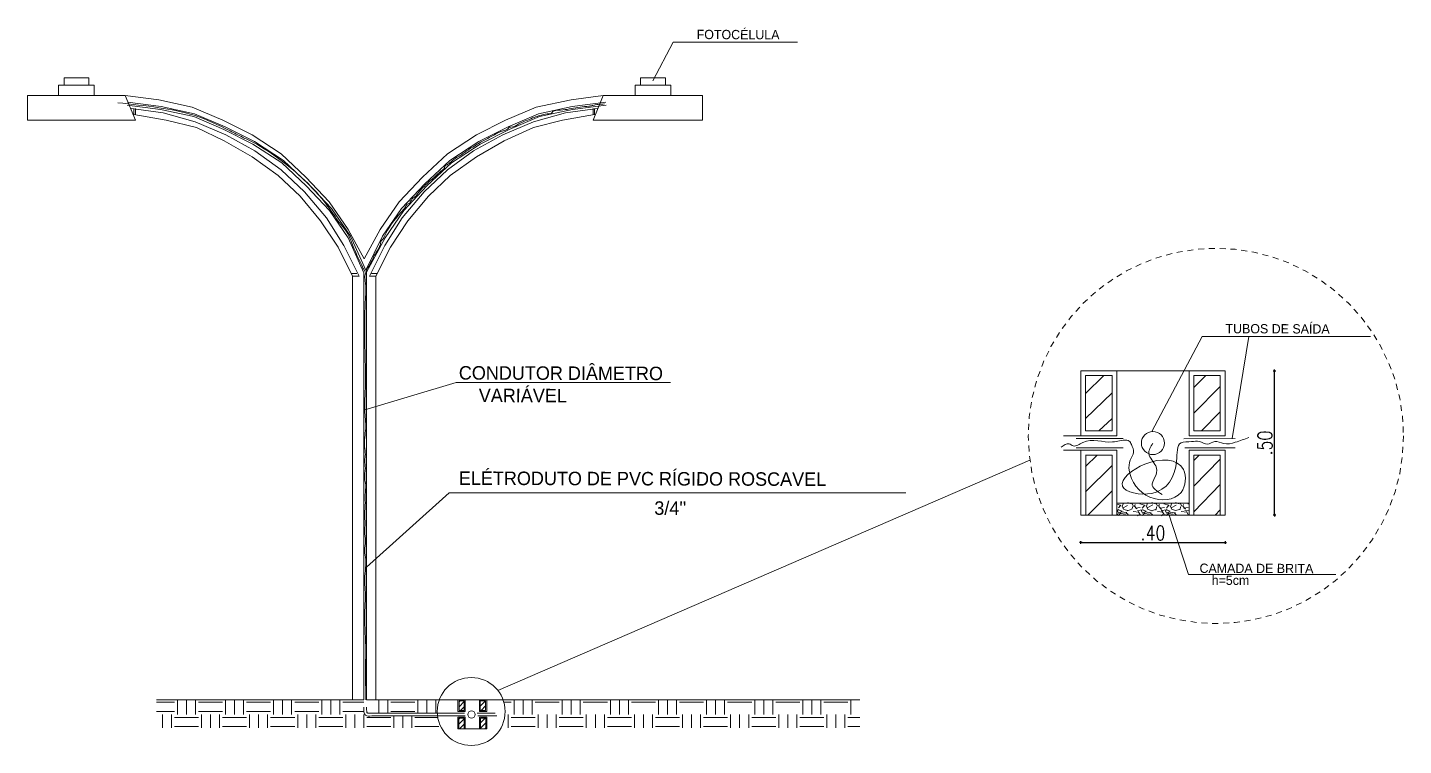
# Model space of a CAD drawing. Header units: millimetres. Extents: x 2181 to 2351, y -493 to -361.
# Drawn here: x 2322.6 to 2351.21, y -407.23 to -392.31 of the extents above; entities that cross this region are included whole.
import ezdxf

# ---------------------------------------------------------------- set-up
doc = ezdxf.new("R2010")
doc.units = ezdxf.units.MM
doc.header["$LTSCALE"] = 0.5
doc.header["$MEASUREMENT"] = 0
doc.header["$PDMODE"] = 34
doc.linetypes.add('HIDDEN', pattern=[0.375, 0.25, -0.125])
doc.layers.get('0').update_dxf_attribs({"linetype": 'CONTINUOUS'})
doc.layers.get('DEFPOINTS').update_dxf_attribs({"linetype": 'CONTINUOUS'})
for name, color, linetype in [('Folha', 7, 'CONTINUOUS'), ('hachuras_sólidas', 254, 'CONTINUOUS'), ('portas_textos', 3, 'CONTINUOUS'), ('TEXTO1', 6, 'CONTINUOUS')]:
    doc.layers.add(name, color=color, linetype=linetype)
doc.layers.add('P', color=250, linetype='CONTINUOUS', lineweight=0)
doc.styles.add('SIMPLEX', font='SIMPLEX', dxfattribs={"width": 0.8})
doc.dimstyles.new('Copy of COTA 50', dxfattribs={"dimtxt": 0.3, "dimasz": 0.02, "dimexe": 0.18, "dimexo": 0.063, "dimgap": 0.05, "dimtad": 1, "dimzin": 4, "dimdsep": 46, "dimtxsty": 'SIMPLEX', "dimblk": 'DIM', "dimcen": 0.09, "dimse1": 1, "dimse2": 1, "dimclrd": 250, "dimclre": 8, "dimclrt": 2, "dimaunit": 1, "dimadec": 4, "dimazin": 0, "dimtfac": 1, "dimtix": 1, "dimtmove": 2, "dimatfit": 3, "dimfxl": 1, "dimtolj": 1, "dimtzin": 0, "dimarcsym": 0})
pattern_1 = [(0, (-581658.8434212954, -9543558.524751224), (0.5, 0.5), [0.5, -0.5]), (0, (-581658.8434212954, -9543558.337251224), (0.5, 0.5), [0.5, -0.5]), (0, (-581658.8434212954, -9543558.149751224), (0.5, 0.5), [0.5, -0.5]), (90, (-581658.7809212954, -9543558.087251224), (-0.4999999999999999, 0.5), [0.5, -0.5]), (90, (-581658.5934212954, -9543558.087251224), (-0.4999999999999999, 0.5), [0.5, -0.5]), (90, (-581658.4059212954, -9543558.087251224), (-0.4999999999999999, 0.5), [0.5, -0.5])]
pattern_2 = [(45, (-581658.8434212954, -9543558.524751224), (-0.05303300858899106, 0.05303300858899106), [])]
pattern_3 = [(45, (-2918346.369876084, -47728235.36409432), (-0.2652321443071435, 0.2652321443071435), [])]
pattern_4 = [(45, (-2918387.451023861, -47728258.48577999), (-0.2652321443071435, 0.2652321443071435), [])]
pattern_5 = [(45, (-581658.8386124669, -9543558.164751224), (-0.05303300858899106, 0.05303300858899106), [])]

# ---------------------------------------------------------------- blocks, each defined once
blk = doc.blocks.new('DIM')
at = {"color": 1}
for p, q in [((-1.5, 0), (1.5, 0)), ((0, 1.5), (0, -1.5))]:
    blk.add_line(p, q, dxfattribs=at)
blk.add_circle((0, 0), 0.4, dxfattribs=at)
blk = doc.blocks.new('*D115')
at = {"layer": 'DEFPOINTS', "color": 0, "linetype": 'Continuous', "transparency": 16777216}
for p in [(2344.49838104365, -402.4471303833013), (2347.499140208686, -402.4471303833013), (2347.499140208686, -403.0150614430493)]:
    blk.add_point(p, dxfattribs=at)
at = {"layer": 'Folha', "color": 250, "linetype": 'Continuous', "lineweight": -2, "transparency": 16777216}
blk.add_line((2344.51838104365, -403.0150614430493), (2347.479140208686, -403.0150614430493), dxfattribs=at)
at = {"layer": 'Folha', "color": 250, "linetype": 'Continuous', "lineweight": -2, "transparency": 16777216, "xscale": 0.02, "yscale": 0.02, "zscale": 0.02, "rotation": 180}
blk.add_blockref('DIM', (2344.49838104365, -403.0150614430493), dxfattribs=at)
at = {"layer": 'Folha', "color": 250, "linetype": 'Continuous', "lineweight": -2, "transparency": 16777216, "xscale": 0.02, "yscale": 0.02, "zscale": 0.02}
blk.add_blockref('DIM', (2347.499140208686, -403.0150614430493), dxfattribs=at)
at = {"layer": 'Folha', "color": 2, "linetype": 'Continuous', "lineweight": 0, "transparency": 16777216, "insert": (2345.998760626168, -402.8150614430493), "char_height": 0.3, "attachment_point": 5, "style": 'SIMPLEX'}
blk.add_mtext('\\A1;.40', dxfattribs=at)
blk = doc.blocks.new('*D116')
at = {"layer": 'DEFPOINTS', "color": 0, "linetype": 'Continuous', "transparency": 16777216}
for p in [(2347.499140209384, -399.4463712175673), (2348.525215815502, -399.4463712175673), (2347.499140209384, -402.4471303833013)]:
    blk.add_point(p, dxfattribs=at)
at = {"layer": 'Folha', "color": 250, "linetype": 'Continuous', "lineweight": -2, "transparency": 16777216}
blk.add_line((2348.525215815502, -402.4271303833013), (2348.525215815502, -399.4663712175673), dxfattribs=at)
at = {"layer": 'Folha', "color": 250, "linetype": 'Continuous', "lineweight": -2, "transparency": 16777216, "xscale": 0.02, "yscale": 0.02, "zscale": 0.02}
for p, rotation in [((2348.525215815502, -399.4463712175673), 90), ((2348.525215815502, -402.4471303833013), 270)]:
    blk.add_blockref('DIM', p, dxfattribs=dict(at, rotation=rotation))
at = {"layer": 'Folha', "color": 2, "linetype": 'Continuous', "lineweight": 0, "transparency": 16777216, "insert": (2348.325215815502, -400.946750800434), "char_height": 0.3, "attachment_point": 5, "rotation": 90, "style": 'SIMPLEX'}
blk.add_mtext('\\A1;.50', dxfattribs=at)

msp = doc.modelspace()

# ---------------------------------------------------------------- hatches: boundary and pattern name
at = {"layer": 'hachuras_sólidas', "linetype": 'Continuous', "lineweight": 0}
h = msp.add_hatch(dxfattribs=at)
h.set_pattern_fill('ANSI31', color=256, scale=3.000759165251683)
h.set_pattern_definition(pattern_4)
h.paths.add_polyline_path([(2345.148545529326, -399.5463965230917), (2344.598406348942, -399.5463965230917), (2344.598406348709, -400.6966748883312), (2345.148545529559, -400.6966748883312)])
h = msp.add_hatch(dxfattribs=at)
h.set_pattern_fill('ANSI31', color=256, scale=3.000759165251683)
h.set_pattern_definition(pattern_4)
h.paths.add_polyline_path([(2346.848975723708, -399.5463965230917), (2347.399114904093, -399.5463965230917), (2347.399114904325, -400.6966748883312), (2346.848975723475, -400.6966748883312)])
h = msp.add_hatch(dxfattribs=at)
h.set_pattern_fill('ANSI31', color=256, scale=3.000759165251683)
h.set_pattern_definition(pattern_3)
h.paths.add_polyline_path([(2345.148545529326, -401.1968267237132), (2344.598406348942, -401.1968267237132), (2344.598406348942, -402.4471303833013), (2345.148545529326, -402.4471303833013)])
h = msp.add_hatch(dxfattribs=at)
h.set_pattern_fill('ANSI31', color=256, scale=3.000759165251683)
h.set_pattern_definition(pattern_3)
h.paths.add_polyline_path([(2346.848975723708, -401.1968267237132), (2347.399114904093, -401.1968267237132), (2347.399114904093, -402.4471303833013), (2346.848975723708, -402.4471303833013)])
h = msp.add_hatch(dxfattribs=at)
h.set_pattern_fill('ANSI31', color=256, scale=0.6)
h.set_pattern_definition(pattern_5)
h.paths.add_polyline_path([(2331.683301339513, -406.5043974028265), (2331.683301339513, -406.3043974017089), (2331.573301339527, -406.3043974017089), (2331.573301339527, -406.5043974028265)])
h = msp.add_hatch(dxfattribs=at)
h.set_pattern_fill('ANSI31', color=256, scale=0.6)
h.set_pattern_definition(pattern_5)
h.paths.add_polyline_path([(2332.013683682429, -406.5043974028265), (2332.013683682429, -406.3043974017089), (2332.123683682416, -406.3043974017089), (2332.123683682416, -406.5043974028265)])
h = msp.add_hatch(dxfattribs=at)
h.set_pattern_fill('ANSI31', color=256, scale=0.6)
h.set_pattern_definition(pattern_2)
h.paths.add_polyline_path([(2331.678492511046, -406.8843974017834), (2331.678492511046, -406.6643974011129), (2331.56849251106, -406.6643974011129), (2331.56849251106, -406.8843974017834)])
h = msp.add_hatch(dxfattribs=at)
h.set_pattern_fill('ANSI31', color=256, scale=0.6)
h.set_pattern_definition(pattern_2)
h.paths.add_polyline_path([(2332.018492510897, -406.8843974017834), (2332.018492510897, -406.6643974011129), (2332.128492510883, -406.6643974011129), (2332.128492510883, -406.8843974017834)])
at = {"layer": 'portas_textos', "linetype": 'Continuous', "lineweight": 0}
h = msp.add_hatch(dxfattribs=at)
h.set_pattern_fill('GRAVEL', color=30, scale=0.5001265275419471)
h.set_pattern_definition([(228.012787504, (-2918387.090932761, -47728257.98565347), (-4.001012220335608, -4.501138747877526), [0.06728502250938338, -6.661229255008423]), (184.969740728, (-2918387.135944149, -47728258.03566612), (6.001518330503353, 0.5001265275419647), [0.1154632111605542, -11.43085428459396]), (132.510447078, (-2918387.25097325, -47728258.04566864), (5.00126527541953, -5.501391802961351), [0.08141459716549841, -8.060055420040163]), (267.273689006, (-2918387.446022596, -47728258.17070027), (0.5001265275419592, 10.00253055083895), [0.1051456008973638, -10.40941250915267]), (292.833654178, (-2918387.451023861, -47728258.27572685), (-2.50063263770973, 6.001518330503379), [0.10310358428541, -10.20726891185872]), (357.273689006, (-2918387.411013739, -47728258.37075088), (-10.00253055083895, 0.50012652754196), [0.1051456008973638, -10.40941250915267]), (37.69424046669999, (-2918387.305987169, -47728258.37575216), (-6.501644858045312, -5.001265275419457), [0.13904967832596, -13.76590692588736]), (72.2553283749, (-2918387.195959332, -47728258.29073065), (3.500885692793644, 11.00278360592284), [0.1312772119614305, -12.99644873378993]), (121.429565615, (-2918387.155949209, -47728258.16569901), (-4.001012220335586, 6.501644858045306), [0.1055016909849736, -10.4446789653009]), (175.236358309, (-2918387.210963128, -47728258.07567624), (5.501391802961411, -0.5001265275419662), [0.1204464718809822, -5.901874410878346]), (222.397437798, (-2918387.330993494, -47728258.0656737), (-6.001518330503347, -5.501391802961405), [0.1557634067498843, -15.42058877354674]), (138.814074834, (-2918386.950897334, -47728258.17570154), (-3.500885692793646, 3.000759165251683), [0.05316395000423648, -5.263253962583333]), (171.46923439, (-2918386.990907456, -47728258.14069269), (6.501644858045312, -1.000253055083892), [0.1011440885505008, -10.01328898070405]), (225, (-2918387.090932761, -47728258.12568889), (-5.552519861028972e-17, -0.5001265275419137), [0.07072839365150971, -0.6365573245008758]), (203.198590514, (-2918387.125941618, -47728258.0656737), (2.50063263770973, 1.000253055083882), [0.03808863608453961, -3.770761521898522]), (291.801409486, (-2918387.160950475, -47728258.0806775), (-0.500126527541789, 1.500379582625893), [0.05386512739585032, -2.639398647837427]), (30.9637565321, (-2918387.140945414, -47728258.13069015), (1.500379582625868, 1.000253055083884), [0.08748663333638518, -2.828727090096728]), (161.565051177, (-2918387.065926435, -47728258.08567876), (1.0002530550839, -0.5001265275419354), [0.06326150459530835, -1.518277440708185]), (16.389540334, (-2918387.451023861, -47728258.0806775), (5.001265275419454, 1.500379582625863), [0.08862242068043294, -8.773642226409859]), (70.3461759419, (-2918387.366002352, -47728258.05567118), (-2.000506110168399, -5.501391802963116), [0.07434930971091339, -7.360566031085601]), (293.198590514, (-2918387.065926435, -47728257.98565347), (-1.00025305508388, 2.500632637709731), [0.07617677204255169, -3.73267338594051]), (343.610459666, (-2918387.035918843, -47728258.05567118), (-5.001265275419454, 1.500379582625863), [0.08862242068043293, -8.773642226409654]), (339.44395478, (-2918387.451023861, -47728258.39075594), (-2.500632637709754, 1.000253055083906), [0.08546162102636783, -4.187621303424659]), (294.775140569, (-2918387.371003617, -47728258.42076354), (-2.500632637709738, 5.50139180296142), [0.07160711596040091, -7.089115014382775]), (66.8014094864, (-2918387.060925169, -47728258.48577999), (1.000253055083885, 2.500632637709721), [0.07617677204255167, -3.73267338594051]), (17.3540246363, (-2918387.030917578, -47728258.41576227), (-6.501644858045301, -2.00050611016777), [0.08383670993838414, -8.299811585277483]), (69.44395478040002, (-2918387.305987169, -47728258.48577999), (-1.000253055083898, -2.500632637709713), [0.04273081051318391, -4.230352113937842]), (101.309932474, (-2918387.090932761, -47728258.48577999), (-0.5001265275419291, 2.000506110167795), [0.02550145163936388, -2.524653471562431]), (165.963756532, (-2918387.095934026, -47728258.46077367), (1.500379582625821, -0.5001265275419478), [0.1031035842854101, -1.958970914943438]), (186.009005957, (-2918387.195959332, -47728258.43576733), (5.001265275419494, 0.5001265275419386), [0.095549173086889, -9.459354719479252]), (303.690067526, (-2918387.140945414, -47728258.17570154), (-0.5001265275419408, 1.000253055083887), [0.07212924805515461, -1.731102591217093]), (353.157226587, (-2918387.100935292, -47728258.23571672), (8.502150968213108, -1.000253055083921), [0.1259288588758971, -12.4669353352397]), (60.9453959009, (-2918386.97590366, -47728258.25072052), (-2.000506110167776, -3.500885692793618), [0.05149102676960871, -5.097626724498427]), (90, (-2918386.950897334, -47728258.20570914), (-0.5001265275419471, 0.5001265275419471), [0.03000759165251683, -0.4701189358894303]), (120.256437164, (-2918387.205961862, -47728258.42076354), (2.000506110167793, -3.500885692793634), [0.06947957771223745, -6.878500193802287]), (48.01278750419998, (-2918387.240970719, -47728258.36074836), (4.001012220335577, 4.501138747877512), [0.1345700450187668, -6.59394423249904]), (0, (-2918387.150947945, -47728258.26072305), (0.5001265275419471, 0.5001265275419471), [0.1300328971609063, -0.3700936303810408]), (325.3048464690001, (-2918387.020915048, -47728258.26072305), (5.001265275419541, -3.500885692793542), [0.07907700577576733, -7.828617720741704]), (254.054604099, (-2918386.955898598, -47728258.30573443), (-0.5001265275419661, -2.000506110167791), [0.07281942266316259, -3.568156656386483]), (207.645975364, (-2918386.97590366, -47728258.37575216), (-9.50240402329697, -5.001265275419495), [0.1185624952517317, -11.73770662600877]), (175.42607874, (-2918387.080930231, -47728258.43076607), (-6.501644858045289, 0.5001265275419478), [0.1254312329809928, -12.41767826561158])])
h.paths.add_polyline_path([(2346.748950417252, -402.1970671166962), (2345.248570835084, -402.1970671166962), (2345.248570835084, -402.4471303833013), (2346.748950417252, -402.4471303833013)])
h = msp.add_hatch(dxfattribs=at)
h.set_pattern_fill('EARTH', color=30, scale=2)
h.set_pattern_definition(pattern_1)
h.paths.add_polyline_path([(2329.46587113082, -406.2843974040186), (2325.282307762425, -406.2843974021559), (2325.28230776161, -406.8669454579538), (2329.465871130471, -406.8669454598164)])
h = msp.add_hatch(dxfattribs=at)
h.set_pattern_fill('EARTH', color=30, scale=2)
h.set_pattern_definition(pattern_1)
edge = h.paths.add_edge_path()
edge.add_line((2331.126840061514, -406.6201580887025), (2329.757983461028, -406.6201580887025))
edge.add_spline(control_points=[(2329.757983461028, -406.6201580887025), (2329.707607636699, -406.6230999430006), (2329.591469922458, -406.6298821692651), (2329.592011690145, -406.5079540995246), (2329.592318461049, -406.4389134750998)], knot_values=[0, 0, 0, 0, 0.130088223065849, 0.2999087179862865, 0.2999087179862865, 0.2999087179862865, 0.2999087179862865], degree=3, periodic=0)
edge.add_line((2329.592318461049, -406.4389135700947), (2329.592318461049, -406.2843974040186))
edge.add_line((2329.592318461049, -406.2843974040186), (2329.46587113082, -406.2843974040186))
edge.add_line((2329.46587113082, -406.2843974040186), (2329.465871130471, -406.8669454598164))
edge.add_line((2329.465871130471, -406.8669454598164), (2331.207668548106, -406.8669454598164))
edge.add_arc((2331.826694884692, -406.5275699601805), 0.7059527853270992, 187.5362496415866, 208.733351070034, ccw=False)
h = msp.add_hatch(dxfattribs=at)
h.set_pattern_fill('EARTH', color=30, scale=2)
h.set_pattern_definition(pattern_1)
h.paths.add_polyline_path([(2331.163945729966, -406.2843974021559), (2329.845995848887, -406.2843974021559), (2329.845995848887, -406.5602601387834), (2331.121499388833, -406.5602601387834, -0.01158127548977881), (2331.120742099365, -406.5275699601805, -0.08814311307723101)])
h.paths.add_polyline_path([(2331.126840061514, -406.6201580887025), (2329.845995848887, -406.6201580887025), (2329.845995848887, -406.8669454598164), (2331.207668548106, -406.8669454598164, -0.09275443898031416)])
h = msp.add_hatch(dxfattribs=at)
h.set_pattern_fill('EARTH', color=30, scale=2)
h.set_pattern_definition(pattern_1)
edge = h.paths.add_edge_path()
edge.add_line((2339.906212690641, -406.2843974021559), (2332.489444039418, -406.2843974021559))
edge.add_arc((2331.826694884692, -406.5275699601805), 0.7059527853270993, 0.26647234547368726, 20.14884097799262, ccw=False)
edge.add_spline(control_points=[(2332.53264003492, -406.5242867128288), (2332.579468019429, -406.5159463187044), (2332.619641572941, -406.511172878865), (2332.648038232239, -406.5150201798713)], knot_values=[25.34262228788284, 25.34262228788284, 25.34262228788284, 25.34262228788284, 25.46521105242738, 25.46521105242738, 25.46521105242738, 25.46521105242738], degree=3, periodic=0)
edge.add_spline(control_points=[(2332.656873925594, -406.516586763162), (2332.654298851039, -406.5160092220938), (2332.651600681134, -406.515523202095), (2332.648784523137, -406.5151236647105)], knot_values=[25.46628890382761, 25.46628890382761, 25.46628890382761, 25.46628890382761, 25.47853578277077, 25.47853578277077, 25.47853578277077, 25.47853578277077], degree=3, periodic=0)
edge.add_spline(control_points=[(2332.671218656358, -406.5213854567444), (2332.669637986814, -406.5206297555303), (2332.667977420619, -406.5199349907523), (2332.666239318327, -406.5192988359665)], knot_values=[25.494380277745, 25.494380277745, 25.494380277745, 25.494380277745, 25.50384922478235, 25.50384922478235, 25.50384922478235, 25.50384922478235], degree=3, periodic=0)
edge.add_spline(control_points=[(2332.68205889932, -406.5287214529997), (2332.680836452992, -406.5275477928406), (2332.679515043163, -406.5264512219762), (2332.678097576141, -406.5254288719332)], knot_values=[25.51879636513091, 25.51879636513091, 25.51879636513091, 25.51879636513091, 25.5289449072251, 25.5289449072251, 25.5289449072251, 25.5289449072251], degree=3, periodic=0)
edge.add_spline(control_points=[(2332.689346741308, -406.5390596979594), (2332.688510839018, -406.5371943333482), (2332.687526576459, -406.535446648795), (2332.68639874878, -406.5338119150435)], knot_values=[25.54242224632289, 25.54242224632289, 25.54242224632289, 25.54242224632289, 25.55441401098456, 25.55441401098456, 25.55441401098456, 25.55441401098456], degree=3, periodic=0)
edge.add_spline(control_points=[(2332.692576905019, -406.5520689499861), (2332.692437287775, -406.5504709066188), (2332.692225635639, -406.5489308678841), (2332.691943422082, -406.5474473809188)], knot_values=[25.57092683505309, 25.57092683505309, 25.57092683505309, 25.57092683505309, 25.57901879415059, 25.57901879415059, 25.57901879415059, 25.57901879415059], degree=3, periodic=0)
edge.add_spline(control_points=[(2332.691247909568, -406.5717442420607), (2332.691963909432, -406.5678936423099), (2332.692441607714, -406.5642361187672), (2332.692653368, -406.5607940604275)], knot_values=[25.59287283355366, 25.59287283355366, 25.59287283355366, 25.59287283355366, 25.60834317974189, 25.60834317974189, 25.60834317974189, 25.60834317974189], degree=3, periodic=0)
edge.add_spline(control_points=[(2332.689915035042, -406.5780165133363), (2332.690423336118, -406.5758738958573), (2332.690868993062, -406.5737820317333), (2332.691247909568, -406.5717442420607)], knot_values=[25.60834317974189, 25.60834317974189, 25.60834317974189, 25.60834317974189, 25.61653029155058, 25.61653029155058, 25.61653029155058, 25.61653029155058], degree=3, periodic=0)
edge.add_spline(control_points=[(2332.663262790773, -406.6472565804904), (2332.673624006804, -406.625204381842), (2332.682425007928, -406.6044162971264), (2332.687653254607, -406.5865229212975)], knot_values=[25.62705341483847, 25.62705341483847, 25.62705341483847, 25.62705341483847, 25.69165668842364, 25.69165668842364, 25.69165668842364, 25.69165668842364], degree=3, periodic=0)
edge.add_spline(control_points=[(2332.687653254607, -406.5865229212975), (2332.688504875294, -406.5836082988715), (2332.689261701313, -406.5807704788929), (2332.689915035042, -406.5780165133363)], knot_values=[25.61653029155057, 25.61653029155057, 25.61653029155057, 25.61653029155057, 25.62705341483847, 25.62705341483847, 25.62705341483847, 25.62705341483847], degree=3, periodic=0)
edge.add_spline(control_points=[(2332.689915035042, -406.5780165133363), (2332.690423336118, -406.5758738958573), (2332.690868993062, -406.5737820317333), (2332.691247909568, -406.5717442420607)], knot_values=[25.60834317974189, 25.60834317974189, 25.60834317974189, 25.60834317974189, 25.61653029155058, 25.61653029155058, 25.61653029155058, 25.61653029155058], degree=3, periodic=0)
edge.add_spline(control_points=[(2332.691247909568, -406.5717442420607), (2332.691963909432, -406.5678936423099), (2332.692441607714, -406.5642361187672), (2332.692653368, -406.5607940604275)], knot_values=[25.59287283355366, 25.59287283355366, 25.59287283355366, 25.59287283355366, 25.60834317974189, 25.60834317974189, 25.60834317974189, 25.60834317974189], degree=3, periodic=0)
edge.add_spline(control_points=[(2332.692653368, -406.5607940604275), (2332.692672332405, -406.5604858019685), (2332.692689164081, -406.5601792720443), (2332.692703842889, -406.5598744855558)], knot_values=[25.59148736319791, 25.59148736319791, 25.59148736319791, 25.59148736319791, 25.59287283355366, 25.59287283355366, 25.59287283355366, 25.59287283355366], degree=3, periodic=0)
edge.add_spline(control_points=[(2332.692703842889, -406.5598744855558), (2332.692717563134, -406.5595896032935), (2332.692831556784, -406.5568613441026), (2332.692769691819, -406.5542755679523), (2332.692576905019, -406.5520689499861)], knot_values=[25.57901879415059, 25.57901879415059, 25.57901879415059, 25.57901879415059, 25.5803137884163, 25.59148736319791, 25.59148736319791, 25.59148736319791, 25.59148736319791], degree=3, periodic=0)
edge.add_spline(control_points=[(2332.692576905019, -406.5520689499861), (2332.692437287775, -406.5504709066188), (2332.692225635639, -406.5489308678841), (2332.691943422082, -406.5474473809188)], knot_values=[25.57092683505309, 25.57092683505309, 25.57092683505309, 25.57092683505309, 25.57901879415059, 25.57901879415059, 25.57901879415059, 25.57901879415059], degree=3, periodic=0)
edge.add_spline(control_points=[(2332.691943422082, -406.5474473809188), (2332.691787142545, -406.5466258799022), (2332.691609225125, -406.5458217201119), (2332.691409919998, -406.5450346575415)], knot_values=[25.56644580816763, 25.56644580816763, 25.56644580816763, 25.56644580816763, 25.57092683505309, 25.57092683505309, 25.57092683505309, 25.57092683505309], degree=3, periodic=0)
edge.add_spline(control_points=[(2332.691409919998, -406.5450346575415), (2332.690926625748, -406.5431261112278), (2332.690317569073, -406.5413180862849), (2332.689586317056, -406.5396070623135)], knot_values=[25.55557978957243, 25.55557978957243, 25.55557978957243, 25.55557978957243, 25.56644580816763, 25.56644580816763, 25.56644580816763, 25.56644580816763], degree=3, periodic=0)
edge.add_spline(control_points=[(2332.689586317056, -406.5396070623135), (2332.68950786349, -406.5394234911835), (2332.68942800351, -406.5392410395032), (2332.689346741308, -406.5390596979594)], knot_values=[25.55441401098456, 25.55441401098456, 25.55441401098456, 25.55441401098456, 25.55557978957243, 25.55557978957243, 25.55557978957243, 25.55557978957243], degree=3, periodic=0)
edge.add_spline(control_points=[(2332.689346741308, -406.5390596979594), (2332.688510839018, -406.5371943333482), (2332.687526576459, -406.535446648795), (2332.68639874878, -406.5338119150435)], knot_values=[25.54242224632289, 25.54242224632289, 25.54242224632289, 25.54242224632289, 25.55441401098456, 25.55441401098456, 25.55441401098456, 25.55441401098456], degree=3, periodic=0)
edge.add_spline(control_points=[(2332.68639874878, -406.5338119150435), (2332.686309661605, -406.5336827871686), (2332.686219678732, -406.5335543633735), (2332.686128802487, -406.5334266417956)], knot_values=[25.54147501618061, 25.54147501618061, 25.54147501618061, 25.54147501618061, 25.54242224632288, 25.54242224632288, 25.54242224632288, 25.54242224632288], degree=3, periodic=0)
edge.add_spline(control_points=[(2332.686128802487, -406.5334266417956), (2332.68507464836, -406.5319450975692), (2332.683900280745, -406.5305580695456), (2332.682609388028, -406.5292619162535)], knot_values=[25.53048726599475, 25.53048726599475, 25.53048726599475, 25.53048726599475, 25.54147501618062, 25.54147501618062, 25.54147501618062, 25.54147501618062], degree=3, periodic=0)
edge.add_spline(control_points=[(2332.682609388028, -406.5292619162535), (2332.682428184437, -406.529079974938), (2332.682244684785, -406.5288998236244), (2332.68205889932, -406.5287214529997)], knot_values=[25.5289449072251, 25.5289449072251, 25.5289449072251, 25.5289449072251, 25.53048726599474, 25.53048726599474, 25.53048726599474, 25.53048726599474], degree=3, periodic=0)
edge.add_spline(control_points=[(2332.68205889932, -406.5287214529997), (2332.680836452992, -406.5275477928406), (2332.679515043163, -406.5264512219762), (2332.678097576141, -406.5254288719332)], knot_values=[25.51879636513091, 25.51879636513091, 25.51879636513091, 25.51879636513091, 25.5289449072251, 25.5289449072251, 25.5289449072251, 25.5289449072251], degree=3, periodic=0)
edge.add_spline(control_points=[(2332.678097576141, -406.5254288719332), (2332.67772683269, -406.5251614724582), (2332.677349517942, -406.5248991505539), (2332.676965683937, -406.5246418540662)], knot_values=[25.51614197816198, 25.51614197816198, 25.51614197816198, 25.51614197816198, 25.51879636513091, 25.51879636513091, 25.51879636513091, 25.51879636513091], degree=3, periodic=0)
edge.add_spline(control_points=[(2332.676965683937, -406.5246418540662), (2332.67555253767, -406.5236945797985), (2332.67405102484, -406.5228154336398), (2332.672463740577, -406.522001854453)], knot_values=[25.50636942993017, 25.50636942993017, 25.50636942993017, 25.50636942993017, 25.51614197816198, 25.51614197816198, 25.51614197816198, 25.51614197816198], degree=3, periodic=0)
edge.add_spline(control_points=[(2332.672463740577, -406.522001854453), (2332.672054401837, -406.5217920423781), (2332.67163935898, -406.5215865907555), (2332.671218656358, -406.5213854567444)], knot_values=[25.50384922478235, 25.50384922478235, 25.50384922478235, 25.50384922478235, 25.50636942993018, 25.50636942993018, 25.50636942993018, 25.50636942993018], degree=3, periodic=0)
edge.add_spline(control_points=[(2332.671218656358, -406.5213854567444), (2332.669637986814, -406.5206297555303), (2332.667977420619, -406.5199349907523), (2332.666239318327, -406.5192988359665)], knot_values=[25.494380277745, 25.494380277745, 25.494380277745, 25.494380277745, 25.50384922478235, 25.50384922478235, 25.50384922478235, 25.50384922478235], degree=3, periodic=0)
edge.add_spline(control_points=[(2332.666239318327, -406.5192988359665), (2332.665501016081, -406.5190286108589), (2332.664748723741, -406.5187689618504), (2332.663982622214, -406.5185197101271)], knot_values=[25.49035810609016, 25.49035810609016, 25.49035810609016, 25.49035810609016, 25.494380277745, 25.494380277745, 25.494380277745, 25.494380277745], degree=3, periodic=0)
edge.add_spline(control_points=[(2332.663982622214, -406.5185197101271), (2332.661730828468, -406.5177870870864), (2332.659359731484, -406.5171442826575), (2332.656873925594, -406.516586763162)], knot_values=[25.47853578277077, 25.47853578277077, 25.47853578277077, 25.47853578277077, 25.49035810609016, 25.49035810609016, 25.49035810609016, 25.49035810609016], degree=3, periodic=0)
edge.add_spline(control_points=[(2332.656873925594, -406.516586763162), (2332.654298851039, -406.5160092220938), (2332.651600681134, -406.515523202095), (2332.648784523137, -406.5151236647105)], knot_values=[25.46628890382761, 25.46628890382761, 25.46628890382761, 25.46628890382761, 25.47853578277077, 25.47853578277077, 25.47853578277077, 25.47853578277077], degree=3, periodic=0)
edge.add_spline(control_points=[(2332.648784523137, -406.5151236647105), (2332.648536672239, -406.5150884998327), (2332.648287907481, -406.5150540073698), (2332.648038232239, -406.5150201798713)], knot_values=[25.46521105242738, 25.46521105242738, 25.46521105242738, 25.46521105242738, 25.46628890382761, 25.46628890382761, 25.46628890382761, 25.46628890382761], degree=3, periodic=0)
edge.add_spline(control_points=[(2332.648038232239, -406.5150201798713), (2332.619641572941, -406.511172878865), (2332.579468019429, -406.5159463187044), (2332.53264003492, -406.5242867128288)], knot_values=[25.34262228788283, 25.34262228788283, 25.34262228788283, 25.34262228788283, 25.46521105242737, 25.46521105242737, 25.46521105242737, 25.46521105242737], degree=3, periodic=0)
edge.add_arc((2331.826694884692, -406.5275699601805), 0.7059527853270992, -28.73335107003402, 0.26647234547368726, ccw=False)
edge.add_line((2332.445721221278, -406.8669454598164), (2339.906212690641, -406.8669454598164))
edge.add_line((2339.906212690641, -406.8669454598164), (2339.906212690641, -406.2843974021559))

# ---------------------------------------------------------------- linework, layer by layer
at = {"layer": 'Folha', "color": 1, "linetype": 'Continuous', "lineweight": 0}
for p, q in [((2335.603571605758, -393.4172553004062), (2336.02642483288, -392.6165416569745)), ((2336.02642483288, -392.6165416569745), (2338.611874986445, -392.6165416569745)), ((2345.975198961078, -400.7074451458936), (2347.018915291509, -398.7310669322794)), ((2347.018915291509, -398.7310669322794), (2350.520118695782, -398.7310669322794)), ((2347.647949564253, -400.8552847163116), (2347.989811648364, -398.7310669304168)), ((2344.49838104365, -399.4463712175673), (2344.498381043534, -400.7966748879587)), ((2345.248570835084, -399.4463712175673), (2344.49838104365, -399.4463712175673)), ((2345.248570835084, -399.4463712175673), (2345.248570835084, -400.7966748879587)), ((2345.248570835084, -399.4463712175673), (2346.748950417252, -399.4463712175673)), ((2347.499140208686, -399.4463712175673), (2346.748950417252, -399.4463712175673)), ((2346.748950417951, -399.4463712175673), (2346.748950417951, -400.7966748879587)), ((2347.499140209384, -399.4463712175673), (2347.499140209501, -400.7966748879587)), ((2345.248570835084, -400.7966748879587), (2344.141687923443, -400.7966748879587)), ((2346.748950417951, -400.7966748879587), (2347.499140209617, -400.7966748879587)), ((2345.248570835084, -401.0968267240858), (2344.141687923443, -401.0968267240858)), ((2344.498381043767, -401.0968267240858), (2344.49838104365, -402.4471303833013)), ((2345.248570835084, -401.0968267240858), (2345.248570835084, -402.4471303833013)), ((2346.748950417951, -401.0968267240858), (2346.748950417951, -402.4471303833013)), ((2346.748950417951, -401.0968267240858), (2347.499140209151, -401.0968267240858)), ((2347.499140209268, -401.0968267240858), (2347.499140209384, -402.4471303833013)), ((2332.381944150437, -406.0916025446093), (2343.440048046961, -401.3022196715089)), ((2329.653571606736, -403.5303435542917), (2331.365683079935, -401.98022749399)), ((2331.365683079935, -401.98022749399), (2340.859740779973, -401.98022749399)), ((2345.248570835084, -402.1970671166962), (2346.748950417951, -402.1970671166962)), ((2346.312015620741, -402.3813007672613), (2346.734446925559, -403.6795842771714)), ((2344.49838104365, -402.4471303833013), (2347.499140208686, -402.4471303833013)), ((2346.734446925559, -403.6795842771714), (2349.800595161254, -403.6795842771714)), ((2329.592318461166, -406.2843974040186), (2325.282307762425, -406.2843974021559)), ((2339.907397225505, -406.2843974021559), (2329.652317875769, -406.2843974021559)), ((2331.548492511041, -406.2843974021559), (2331.548492511041, -406.5243974005168)), ((2331.698492511065, -406.2843974021559), (2331.698492511181, -406.5243974005168)), ((2331.998492510995, -406.5243974023795), (2331.998492510995, -406.2843974021559)), ((2332.148492511018, -406.5243974005168), (2332.148492511018, -406.2843974021559)), ((2331.698492511065, -406.5243974005168), (2331.548492511041, -406.5243974005168)), ((2331.698492511065, -406.5243974005168), (2331.548492510925, -406.5243974005168)), ((2331.548492511041, -406.6443974015599), (2331.548492511041, -406.8843974017834)), ((2331.698492511065, -406.6443974015599), (2331.548492511041, -406.6443974015599)), ((2331.698492511065, -406.6443974015599), (2331.548492510925, -406.6443974015599)), ((2331.698492511181, -406.6443974015599), (2331.698492511065, -406.8843974017834)), ((2331.998492510878, -406.5243974005168), (2332.148492510902, -406.5243974005168)), ((2331.998492510878, -406.5243974005168), (2332.148492511018, -406.5243974005168)), ((2331.998492510995, -406.8843974017834), (2331.998492510995, -406.6443974015599)), ((2331.998492510878, -406.6443974015599), (2332.148492510902, -406.6443974015599)), ((2331.998492510878, -406.6443974015599), (2332.148492511018, -406.6443974015599)), ((2332.148492511018, -406.8843974017834), (2332.148492511018, -406.6443974034225)), ((2331.548492511041, -406.8843974017834), (2332.148492511018, -406.8843974017834))]:
    msp.add_line(p, q, dxfattribs=at)
at = {"layer": 'Folha', "color": 3, "linetype": 'Continuous', "lineweight": 0}
for p, q in [((2329.59231846105, -406.2843974021559), (2329.592318461049, -397.4080946141219)), ((2329.652318111567, -406.2843974021559), (2329.652318461105, -397.3926832073664)), ((2345.377572918293, -400.8550846775358), (2344.399085430178, -400.8550846775358)), ((2347.709590016497, -400.8550846775358), (2346.640643316769, -400.8585536678618)), ((2345.377572918293, -401.0450846770143), (2344.399085430178, -401.0450846770143)), ((2347.709590016497, -401.0450846770143), (2346.66103098889, -401.0450846770143))]:
    msp.add_line(p, q, dxfattribs=at)
for points in [[(2329.592318461049, -397.4080946141219), (2329.267818656639, -396.6821467870211), (2328.878159270511, -396.1126446065789), (2328.397751366259, -395.6022112065291), (2327.887838795554, -395.1222934958821), (2327.2891243049, -394.7331290741747), (2326.687668743782, -394.432401295129), (2326.058203798026, -394.1626306020951), (2325.369319860247, -394.0128732261544), (2324.67486113939, -393.9222916526085)], [(2329.634275976807, -397.3525201616173), (2329.318985127151, -396.6506744169926), (2328.925045732647, -396.0749168408399), (2328.44019724825, -395.5597653252369), (2327.925045732647, -395.0749168408399), (2327.318985127151, -394.6809774463361), (2326.712924521655, -394.377947143588), (2326.076560884952, -394.1052198701834), (2325.3795911877, -393.9537047197407), (2324.682621490449, -393.862795627985)], [(2329.634275977156, -397.3525201616173), (2329.985651795059, -396.6506744169926), (2330.379591189563, -396.0749168408399), (2330.86443967396, -395.5597653252369), (2331.379591189563, -395.0749168408399), (2331.985651795059, -394.6809774463361), (2332.591712400555, -394.377947143588), (2333.228076037258, -394.1052198701834), (2333.92504573451, -393.9537047197407), (2334.622015431762, -393.862795627985)], [(2329.652318461105, -397.3926832073664), (2330.036818265571, -396.6821467870211), (2330.426477651699, -396.1126446065789), (2330.906885555951, -395.6022112065291), (2331.416798126656, -395.1222934958821), (2332.01551261731, -394.7331290741747), (2332.616968178429, -394.432401295129), (2333.246433124184, -394.1626306020951), (2333.935317061963, -394.0128732261544), (2334.62977578282, -393.9222916526085)]]:
    msp.add_lwpolyline(points, dxfattribs=at)
at = {"layer": 'Folha', "color": 1, "linetype": 'Continuous', "lineweight": 0}
for centre, radius in [((2345.998760626168, -400.9467508060222), 0.2404627857639174), ((2331.826694884692, -406.5275699601805), 0.7059527853270993), ((2331.832185238954, -406.5905051560437), 0.07680215279106051)]:
    msp.add_circle(centre, radius, dxfattribs=at)
at = {"layer": 'Folha', "color": 3, "linetype": 'Continuous', "lineweight": 0}
msp.add_spline([(2329.757983461028, -406.6201580887025), (2329.628808907122, -406.6047671691811), (2329.592318461049, -406.4389134750998)], degree=3, dxfattribs=at)
for points, knots in [([(2329.664806355961, -406.5567581852263), (2329.664190374087, -406.556110673893), (2329.656749704509, -406.5416396291291), (2329.652213283704, -406.4938606278336), (2329.652192869113, -406.4673119888937), (2329.652317868784, -406.4391800736373)], [0.1423641239747392, 0.1423641239747392, 0.1423641239747392, 0.1423641239747392, 0.2307121272153609, 0.2307121272153609, 0.2999087179862865, 0.2999087179862865, 0.2999087179862865, 0.2999087179862865]), ([(2329.754485530086, -406.5602601387834), (2329.720508111297, -406.5622443587815), (2329.689639233757, -406.5628613320475), (2329.668380597728, -406.5586112098133), (2329.665261412394, -406.5570400388276), (2329.664806355844, -406.5567581833636)], [0, 0, 0, 0, 0.0877417348453215, 0.0877417348453215, 0.123614443618416, 0.123614443618416, 0.123614443618416, 0.123614443618416])]:
    msp.add_open_spline(points, degree=3, knots=knots, dxfattribs=at)
at = {"layer": 'hachuras_sólidas', "linetype": 'Continuous', "lineweight": 0}
for p, q in [((2344.598406348942, -399.5463965230917), (2344.598406348476, -400.5466495820617)), ((2345.148545529326, -399.5463965230917), (2344.598406348942, -399.5463965230917)), ((2345.148545529326, -399.5463965230917), (2345.148545529326, -400.5466495820617)), ((2346.848975723708, -399.5463965230917), (2346.848975723708, -400.5466495820617)), ((2347.399114904093, -399.5463965230917), (2347.399114904558, -400.5466495820617)), ((2345.148545529326, -401.1968267237132), (2344.598406353366, -401.1968267237132)), ((2346.848975723708, -401.1968267237132), (2347.399114899669, -401.1968267237132)), ((2345.148545529326, -401.3468520299828), (2345.148545529326, -402.4471303833013)), ((2346.848975723708, -401.3468520299828), (2346.848975723708, -402.4471303833013)), ((2331.683301339513, -406.3043974017089), (2331.573301339527, -406.3043974017089)), ((2332.013683682429, -406.3043974017089), (2332.123683682416, -406.3043974017089)), ((2331.678492511046, -406.6643974011129), (2331.56849251106, -406.6643974011129)), ((2332.018492510897, -406.6643974011129), (2332.128492510883, -406.6643974011129))]:
    msp.add_line(p, q, dxfattribs=at)
for points in [[(2344.598406348942, -399.5463965230917), (2345.148545529326, -399.5463965230917), (2345.148545529326, -400.6966748883312), (2344.598406348942, -400.6966748883312)], [(2347.399114904093, -399.5463965230917), (2346.848975723708, -399.5463965230917), (2346.848975723708, -400.6966748883312), (2347.399114904093, -400.6966748883312)], [(2344.604855140886, -401.1968267237132), (2345.148545529326, -401.1968267237132), (2345.148545529326, -402.4471303833013), (2344.604855140886, -402.4471303833013)], [(2347.392666112148, -401.1968267237132), (2346.848975723708, -401.1968267237132), (2346.848975723708, -402.4471303833013), (2347.392666112148, -402.4471303833013)], [(2331.683301339513, -406.3043974017089), (2331.573301339527, -406.3043974017089), (2331.573301339527, -406.5043974028265), (2331.683301339513, -406.5043974028265)], [(2332.013683682429, -406.3043974017089), (2332.123683682416, -406.3043974017089), (2332.123683682416, -406.5043974028265), (2332.013683682429, -406.5043974028265)], [(2331.678492511046, -406.6643974011129), (2331.56849251106, -406.6643974011129), (2331.56849251106, -406.8843974017834), (2331.678492511046, -406.8843974017834)], [(2332.018492510897, -406.6643974011129), (2332.128492510883, -406.6643974011129), (2332.128492510883, -406.8843974017834), (2332.018492510897, -406.8843974017834)]]:
    msp.add_lwpolyline(points, close=True, dxfattribs=at)
at = {"layer": 'P', "color": 0, "linetype": 'Continuous'}
for p, q in [((2323.618723121361, -393.5091424336022), (2323.249075849895, -393.5091424336022)), ((2323.249075849895, -393.5091424336022), (2323.249075849895, -393.7235457443928)), ((2323.622369546216, -393.3590601154899), (2323.36361645605, -393.3590601154899)), ((2323.36361645605, -393.3590601154899), (2323.36361645605, -393.5091424336022)), ((2323.618723121361, -393.5091424336022), (2323.988370393059, -393.5091424336022)), ((2323.622369546216, -393.3590601154899), (2323.881122636381, -393.3590601154899)), ((2323.881122636381, -393.3590601154899), (2323.881122636381, -393.5091424336022)), ((2323.988370393059, -393.5091424336022), (2323.988370393059, -393.7235457443928)), ((2335.603571605758, -393.5091424336022), (2335.233924334292, -393.5091424336022)), ((2335.233924334292, -393.5091424336022), (2335.233924334292, -393.7235457443928)), ((2335.607218030613, -393.3590601154899), (2335.348464940447, -393.3590601154899)), ((2335.348464940447, -393.3590601154899), (2335.348464940447, -393.5091424336022)), ((2335.603571605758, -393.5091424336022), (2335.973218877456, -393.5091424336022)), ((2335.607218030613, -393.3590601154899), (2335.865971120778, -393.3590601154899)), ((2335.865971120778, -393.3590601154899), (2335.865971120778, -393.5091424336022)), ((2335.973218877456, -393.5091424336022), (2335.973218877456, -393.7235457443928)), ((2325.42175342504, -394.0871821095532), (2324.755086757132, -393.9962730177974)), ((2326.088420091086, -394.269000291202), (2325.42175342504, -394.0871821095532)), ((2326.724783727788, -394.541727562744), (2326.088420091086, -394.269000291202)), ((2327.330844333284, -394.8750608966982), (2326.724783727788, -394.541727562744)), ((2327.876298878231, -395.269000291202), (2327.330844333284, -394.8750608966982)), ((2328.361147364491, -395.7235457443928), (2327.876298878231, -395.269000291202)), ((2328.815692817681, -396.269000291202), (2328.361147364491, -395.7235457443928)), ((2329.179329182842, -396.8447578654921), (2328.815692817681, -396.269000291202)), ((2329.361147364491, -406.2843974021559), (2329.361147364491, -397.4811215021944))]:
    msp.add_line(p, q, dxfattribs=at)
at = {"layer": 'P', "color": 1, "linetype": 'Continuous', "lineweight": 0}
for p, q in [((2329.615633505751, -400.2570758809632), (2331.516225304693, -399.6912325949704)), ((2331.516225304693, -399.6912325949704), (2335.969436264486, -399.6912325949704))]:
    msp.add_line(p, q, dxfattribs=at)
at = {"layer": 'P', "color": 3, "linetype": 'Continuous', "lineweight": 0}
for p, q in [((2329.754485530086, -406.5602601387834), (2331.688872130011, -406.5602601387834)), ((2329.757983461028, -406.6201580887025), (2331.699535949278, -406.6201580887025)), ((2331.948484795756, -406.5602601387834), (2332.321594525018, -406.5602601387834)), ((2331.962048706138, -406.6201580887025), (2332.362592837662, -406.6201580887025))]:
    msp.add_line(p, q, dxfattribs=at)
at = {"layer": 'P', "color": 0, "linetype": 'Continuous'}
for points in [[(2322.603571606689, -393.7235457443928), (2322.603571606689, -394.2386972599959)], [(2322.603571606689, -393.7235457443928), (2324.633874636032, -393.7235457443928), (2324.845995848887, -394.2386972599959)], [(2329.603571606689, -397.1174851388967), (2329.270238272735, -396.5114245334005), (2328.876298878231, -395.9356669572478), (2328.391450393834, -395.4205154416447), (2327.876298878231, -394.9356669572478), (2327.270238272735, -394.541727562744), (2326.664177667239, -394.2386972599959), (2326.027814030536, -393.9659699865913), (2325.330844333284, -393.8144548361486), (2324.633874636032, -393.7235457443928)], [(2334.573268575483, -393.7235457443928), (2333.906601909437, -393.8144548361486), (2333.179329182842, -393.9659699865913), (2332.542965546139, -394.2386972599959), (2331.936904940643, -394.541727562744), (2331.330844333284, -394.9356669572478), (2330.815692817681, -395.4205154416447), (2330.330844333284, -395.9356669572478), (2329.936904940643, -396.5114245334005), (2329.603571606689, -397.1174851388967)], [(2334.361147364491, -394.2386972599959), (2334.573268575483, -393.7235457443928)], [(2336.633874636032, -394.2386972599959), (2336.633874636032, -393.7235457443928), (2334.573268575483, -393.7235457443928)], [(2324.815692817681, -394.1174851388967), (2324.815692817681, -393.9962730177974)], [(2329.361147364491, -397.4811215021944), (2329.058117061742, -396.8750608966982), (2328.694480696582, -396.3296063517516), (2328.270238272735, -395.8144548361486), (2327.815692817681, -395.3902124123013), (2327.270238272735, -394.9962730177974), (2326.694480696582, -394.6629396838432), (2326.118723122292, -394.3902124123013), (2325.48235948559, -394.2386972599959), (2324.815692817681, -394.1174851388967)], [(2324.845995848887, -394.1174851388967), (2324.845995848887, -393.9962730177974)], [(2329.845995848887, -397.4811215021944), (2329.709632213116, -397.4811215021944), (2330.027814030536, -396.8447578654921), (2330.391450393834, -396.269000291202), (2330.845995848887, -395.7235457443928), (2331.330844333284, -395.269000291202), (2331.876298878231, -394.8750608966982), (2332.48235948559, -394.541727562744), (2333.118723122292, -394.269000291202), (2333.785389788338, -394.0871821095532), (2334.452056454384, -393.9962730177974)], [(2334.391450393834, -394.1174851388967), (2333.724783727788, -394.2386972599959), (2333.118723122292, -394.3902124123013), (2332.512662514933, -394.6629396838432), (2331.936904940643, -394.9962730177974), (2331.391450393834, -395.3902124123013), (2330.936904940643, -395.8144548361486), (2330.512662514933, -396.3296063517516), (2330.149026151636, -396.8750608966982), (2329.845995848887, -397.4811215021944)], [(2334.361147364491, -394.1174851388967), (2334.361147364491, -393.9962730177974)], [(2334.391450393834, -394.1174851388967), (2334.391450393834, -393.9962730177974)], [(2322.603571606689, -394.2386972599959), (2324.845995848887, -394.2386972599959)], [(2336.633874636032, -394.2386972599959), (2334.361147364491, -394.2386972599959)], [(2329.361147364491, -397.4811215021944), (2329.497511000262, -397.4811215021944), (2329.179329182842, -396.8447578654921)], [(2329.330844333284, -397.4205154416447), (2329.452056454384, -397.4205154416447)], [(2329.876298878231, -397.4205154416447), (2329.755086757132, -397.4205154416447)], [(2329.845995848887, -406.2843974021559), (2329.845995848887, -397.4811215021944)], [(2329.845995848887, -406.2843974021559), (2329.845995848887, -397.4811215021944)]]:
    msp.add_lwpolyline(points, dxfattribs=at)
at = {"layer": 'P', "color": 1, "linetype": 'HIDDEN', "lineweight": 0}
msp.add_circle((2347.30695555695, -400.7992621430492), 3.89947944811118, dxfattribs=at)
at = {"layer": 'P', "color": 5, "linetype": 'Continuous', "lineweight": 0}
for points in [[(2329.615361223701, -397.3816517995035), (2329.584215326706, -397.3181274918204), (2329.332323726621, -396.7546135627961), (2329.278000759665, -396.6253214360511), (2329.120566495816, -396.410388131935), (2328.87945869845, -396.0720139512157), (2327.90083185514, -395.0933128849899), (2327.288689931278, -394.6954206333792), (2327.069243374403, -394.5878120170271), (2326.816084116004, -394.4612323877698), (2326.067070140043, -394.1357003965711), (2325.33621227474, -393.9778129414951), (2324.479493398458, -393.8751735736912)], [(2344.093135638028, -401.035108932603), (2344.2549456565, -400.9640108173078), (2344.339083707408, -401.0060230636334), (2344.539727387117, -400.9349249464756), (2345.16107525698, -400.9252296568191), (2345.453358944837, -400.8890606456732), (2345.505138708261, -400.905220141012), (2345.550443097931, -400.9763182563072), (2345.595752132806, -401.1411402275151), (2345.52455553888, -401.3027290751522), (2345.505296644155, -401.5139630225783), (2345.93603905696, -402.0705911753064), (2346.583274485875, -401.9736382731533), (2346.631816562364, -401.4985649803018), (2345.832479530229, -401.3854525828099), (2345.363233263703, -401.8411352944856), (2345.974872718198, -401.9930288524663), (2346.489423374511, -401.3208166354632), (2346.58417564978, -400.9414441225415), (2346.800998473289, -400.9188224573916), (2346.963403074169, -400.9155282576864), (2347.128450779576, -400.9704689153766), (2347.28378542441, -400.9155282576864), (2347.468249960319, -400.9575405040121), (2347.710964988084, -400.9316877530252), (2347.992509032, -400.8315017310267)], [(2345.998760626168, -400.9467508060222), (2345.912853539089, -401.1713444919621), (2346.056525600591, -401.4242500302678), (2346.063033490424, -401.6094663136935), (2345.981756867241, -401.7957229775673), (2346.193256320414, -402.019932163257)]]:
    msp.add_spline(points, degree=3, dxfattribs=at)
msp.add_open_spline([(2334.59921662638, -393.8998678581154), (2334.55420451142, -393.9020838259314), (2334.489359807612, -393.9052761615237), (2334.403549354522, -393.9176341619683), (2334.341408796774, -393.9359671419181), (2334.235753928443, -393.9525307777346), (2334.029813136528, -393.9616230850359), (2333.787580002153, -394.030826578122), (2333.597798864225, -394.0285772278248), (2333.52101010583, -394.0532839172986), (2333.505293871007, -394.1089621409724), (2333.379153104074, -394.0987658565112), (2333.26465432729, -394.1365505019546), (2333.126352525718, -394.1802095319209), (2332.983122279614, -394.2415430117109), (2332.815322448095, -394.2987310428424), (2332.706094557818, -394.3943409270524), (2332.615111161034, -394.3762629741582), (2332.589106528435, -394.4363637793056), (2332.516147079755, -394.4503013022093), (2332.384969810749, -394.491504753942), (2332.228699328004, -394.5895606217841), (2332.041085831234, -394.6817080123944), (2331.888137562526, -394.7779464309102), (2331.739648989784, -394.8669274733135), (2331.593518421413, -394.9805219277264), (2331.438138992376, -395.059497748076), (2331.362107639175, -395.1542629447987), (2331.285855102056, -395.1747236663054), (2331.269019767067, -395.2152657181972), (2331.273079024198, -395.2435595709264), (2331.187458889666, -395.2960263442412), (2331.080766060969, -395.4069267663558), (2330.886723959942, -395.5690708098475), (2330.744347325975, -395.7139647709721), (2330.662232747836, -395.8398787701231), (2330.597286988149, -395.8598730423031), (2330.58669202973, -395.9026267578306), (2330.550331543483, -395.9177531665193), (2330.564336688666, -395.965214051464), (2330.490979213767, -395.9699196302064), (2330.451764911461, -396.061764804265), (2330.26048783863, -396.2674928244388), (2330.09095398286, -396.4831981797831), (2330.00061976127, -396.7072935070843), (2329.945797781736, -396.7394259460166), (2329.942921357381, -396.8619241495421), (2329.850393152597, -396.9674179360863), (2329.774575842335, -397.1284518240841), (2329.716434271809, -397.2589683942543), (2329.637335812876, -397.3514275935868), (2329.641426858288, -397.4144503916751), (2329.607389990837, -397.4731539566197), (2329.651504680748, -397.6861688614601), (2329.619708027886, -397.9910128158136), (2329.615588212479, -398.3476871968781), (2329.611175549774, -398.7262628750946), (2329.623141941619, -399.1254172783869), (2329.631186593434, -399.5387981373226), (2329.627289432978, -399.9070311347927), (2329.601935534934, -400.2627429474343), (2329.657445991711, -400.6417496848359), (2329.584474383302, -400.950325459847), (2329.637512340418, -401.1711560834327), (2329.603179819013, -401.3229017191461), (2329.642794170739, -401.488271470701), (2329.596371166773, -401.6583324029564), (2329.648318454136, -401.8391071617183), (2329.614698421417, -402.0060852554111), (2329.634885148723, -402.2107393812724), (2329.602531220532, -402.410139032272), (2329.629245098992, -402.6113937368517), (2329.605615518209, -402.7963157475536), (2329.64063825581, -402.9845632396355), (2329.604653875527, -403.1792757475043), (2329.658198425953, -403.4629245887306), (2329.596502321058, -403.7528670684941), (2329.635586048268, -404.0591259279446), (2329.615369532744, -404.4034164665687), (2329.613223877332, -404.8000454555502), (2329.645332084183, -405.2635105566053), (2329.623208936823, -405.6188470009411), (2329.631321639711, -405.9667936940393), (2329.636879408435, -406.1683631358105), (2329.637939946483, -406.2843974021559)], degree=3, knots=[0, 0, 0, 0, 0.1351520218438889, 0.1947007562997889, 0.2595130374081156, 0.3291026050144986, 0.5149050018702471, 0.8768958868808558, 1.074125167252367, 1.083934387506545, 1.111285552591005, 1.223687053240358, 1.382108012664798, 1.499258307867986, 1.652367757408593, 1.851134229967063, 2.029802012549658, 2.064382741394713, 2.083169065786055, 2.20781986637312, 2.257839948347197, 2.502074173811793, 2.750684101271069, 2.887186690207085, 3.043563690685031, 3.269528608763123, 3.44249930092781, 3.558358086259603, 3.626549664175255, 3.65660580668579, 3.68366573621637, 3.701871281686941, 3.93641264902668, 4.162906643947466, 4.452077567509348, 4.548270953697464, 4.604029041446257, 4.632832976768272, 4.671610282541184, 4.699590943755793, 4.746620107010132, 4.831136933024903, 4.981866391228934, 5.593893761382085, 5.642068322178112, 5.692082352584215, 5.76925450095195, 5.974558049787394, 6.100245781970408, 6.300694152036868, 6.413321486413076, 6.434533339519946, 6.486051435190208, 6.606427111994219, 7.054429837109258, 7.415254710693195, 7.672949759350222, 8.190881988808169, 8.612736828772046, 8.913260933954584, 9.295716051003591, 9.67995307126512, 10.05172382813723, 10.22234787632351, 10.34627878362043, 10.50887294539811, 10.72040773944885, 10.85484790032241, 11.05992615104726, 11.21957679242344, 11.46923328698216, 11.65920583922873, 11.82392359358298, 12.02413045557652, 12.22583144228323, 12.40812698095033, 12.88012576630015, 13.0933991768205, 13.32976243406349, 13.91257146461017, 14.28301586668938, 14.72172128545484, 14.97859821632362, 15.32684297905341, 15.32684297905341, 15.32684297905341, 15.32684297905341], dxfattribs=at)

# ---------------------------------------------------------------- texts
at = {"layer": 'TEXTO1', "linetype": 'ByBlock', "attachment_point": 1, "rotation": 359.8254243902698}
for s, insert, char_height in [('FOTOCÉLULA', (2336.514170217333, -392.3583928899204), 0.1930503784964861), ('TUBOS DE SAÍDA', (2347.506660675961, -398.4729181652253), 0.1930503784964861), ('CONDUTOR DIÂMETRO\\P    VARIÁVEL', (2331.569966129266, -399.3483009890949), 0.28), ('ELÉTRODUTO DE PVC RÍGIDO ROSCAVEL', (2331.569966129266, -401.5366985791659), 0.28), ("3/4''", (2335.633853060315, -402.1588407227134), 0.28), ('CAMADA DE BRITA', (2346.967105628439, -403.4527518202847), 0.1930503784964861), ('h=5cm', (2347.219467712898, -403.7022087903058), 0.1930503784964861)]:
    msp.add_mtext(s, dxfattribs=dict(at, insert=insert, char_height=char_height))

# ---------------------------------------------------------------- dimensions: what is measured, and where the dimension line sits
at = {"layer": 'Folha', "color": 1, "linetype": 'Continuous', "lineweight": 0}
dim = msp.add_linear_dim(base=(2348.525215815502, -399.4463712175673), p1=(2347.499140209384, -402.4471303833013), p2=(2347.499140209384, -399.4463712175673), angle=90, text='.50', dimstyle='Copy of COTA 50', dxfattribs=at)
dim.commit()
dim.dimension.update_dxf_attribs({"geometry": '*D116', "text_midpoint": (2348.325215815502, -400.946750800434)})
dim = msp.add_linear_dim(base=(2347.499140208686, -403.0150614430493), p1=(2344.49838104365, -402.4471303833013), p2=(2347.499140208686, -402.4471303833013), text='.40', dimstyle='Copy of COTA 50', dxfattribs=at)
dim.commit()
dim.dimension.update_dxf_attribs({"geometry": '*D115', "text_midpoint": (2345.998760626168, -402.8150614430493)})

doc.saveas('drawing.dxf')
